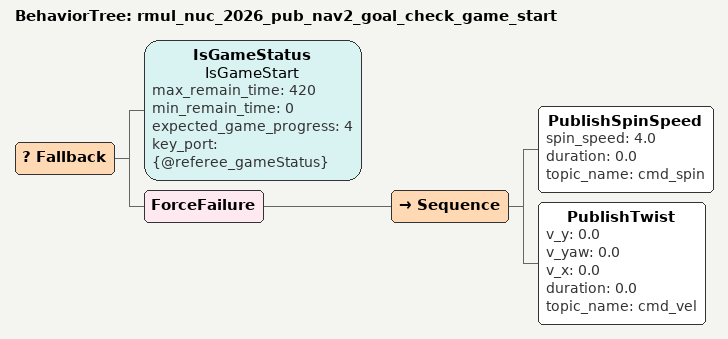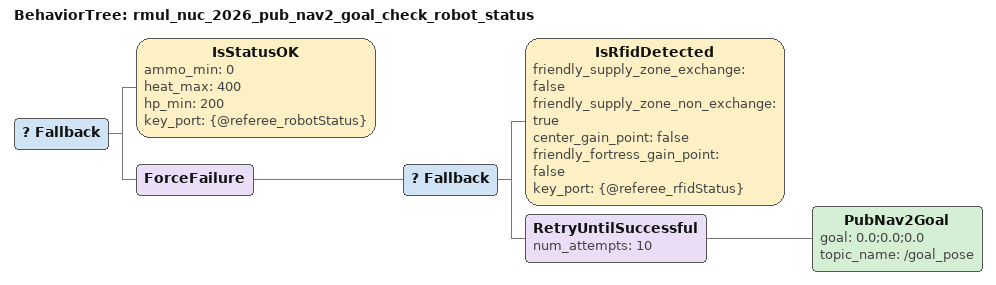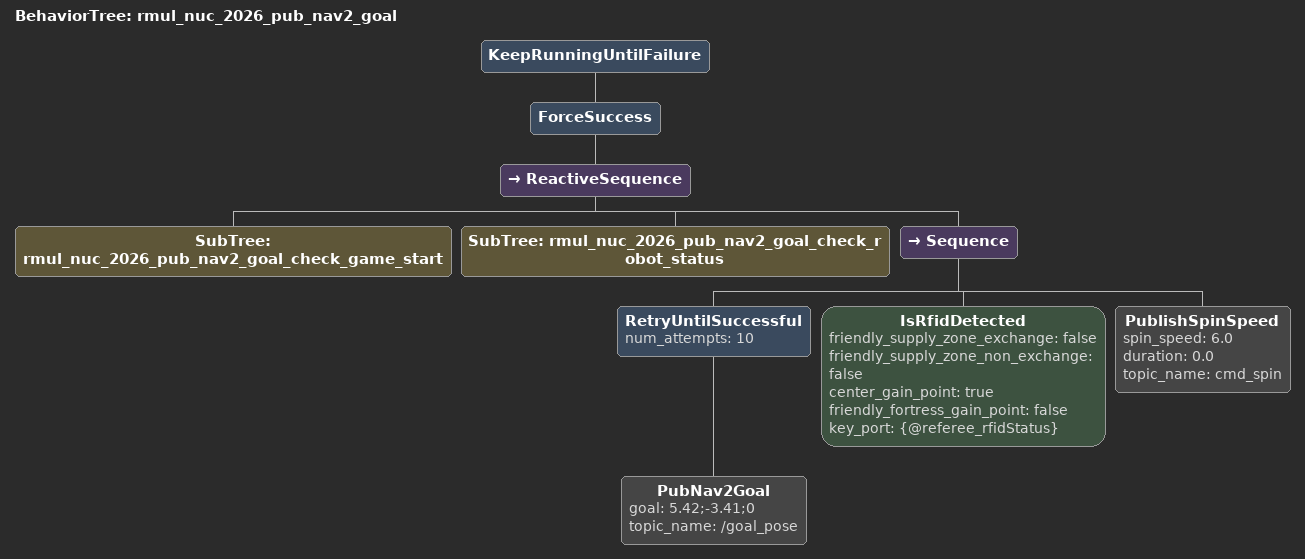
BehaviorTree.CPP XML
<?xml version="1.0" encoding="UTF-8"?>
<root BTCPP_format="4">
  <BehaviorTree ID="rmul_nuc_2026_pub_nav2_goal_check_game_start">
    <Fallback>
      <IsGameStatus name="IsGameStart"
                    max_remain_time="420"
                    min_remain_time="0"
                    expected_game_progress="4"
                    key_port="{@referee_gameStatus}"/>
      <ForceFailure>
        <Sequence>
          <PublishSpinSpeed spin_speed="4.0"
                            duration="0.0"
                            topic_name="cmd_spin"/>
          <PublishTwist v_y="0.0"
                        v_yaw="0.0"
                        v_x="0.0"
                        duration="0.0"
                        topic_name="cmd_vel"/>
        </Sequence>
      </ForceFailure>
    </Fallback>
  </BehaviorTree>

  <BehaviorTree ID="rmul_nuc_2026_pub_nav2_goal_check_robot_status">
    <Fallback>
      <IsStatusOK ammo_min="0"
                  heat_max="400"
                  hp_min="200"
                  key_port="{@referee_robotStatus}"/>
      <ForceFailure>
        <Fallback>
          <IsRfidDetected friendly_supply_zone_exchange="false"
                          friendly_supply_zone_non_exchange="true"
                          center_gain_point="false"
                          friendly_fortress_gain_point="false"
                          key_port="{@referee_rfidStatus}"/>
          <RetryUntilSuccessful num_attempts="10">
            <PubNav2Goal goal="0.0;0.0;0.0"
                         topic_name="/goal_pose"/>
          </RetryUntilSuccessful>
        </Fallback>
      </ForceFailure>
    </Fallback>
  </BehaviorTree>

  <BehaviorTree ID="rmul_nuc_2026_pub_nav2_goal">
    <KeepRunningUntilFailure>
      <ForceSuccess>
        <ReactiveSequence>
          <SubTree ID="rmul_nuc_2026_pub_nav2_goal_check_game_start"/>
          <SubTree ID="rmul_nuc_2026_pub_nav2_goal_check_robot_status"/>
          <Sequence>
            <RetryUntilSuccessful num_attempts="10">
              <PubNav2Goal goal="5.42;-3.41;0"
                           topic_name="/goal_pose"/>
            </RetryUntilSuccessful>
            <IsRfidDetected friendly_supply_zone_exchange="false"
                            friendly_supply_zone_non_exchange="false"
                            center_gain_point="true"
                            friendly_fortress_gain_point="false"
                            key_port="{@referee_rfidStatus}"/>
            <PublishSpinSpeed spin_speed="6.0"
                              duration="0.0"
                              topic_name="cmd_spin"/>
          </Sequence>
        </ReactiveSequence>
      </ForceSuccess>
    </KeepRunningUntilFailure>
  </BehaviorTree>

</root>
